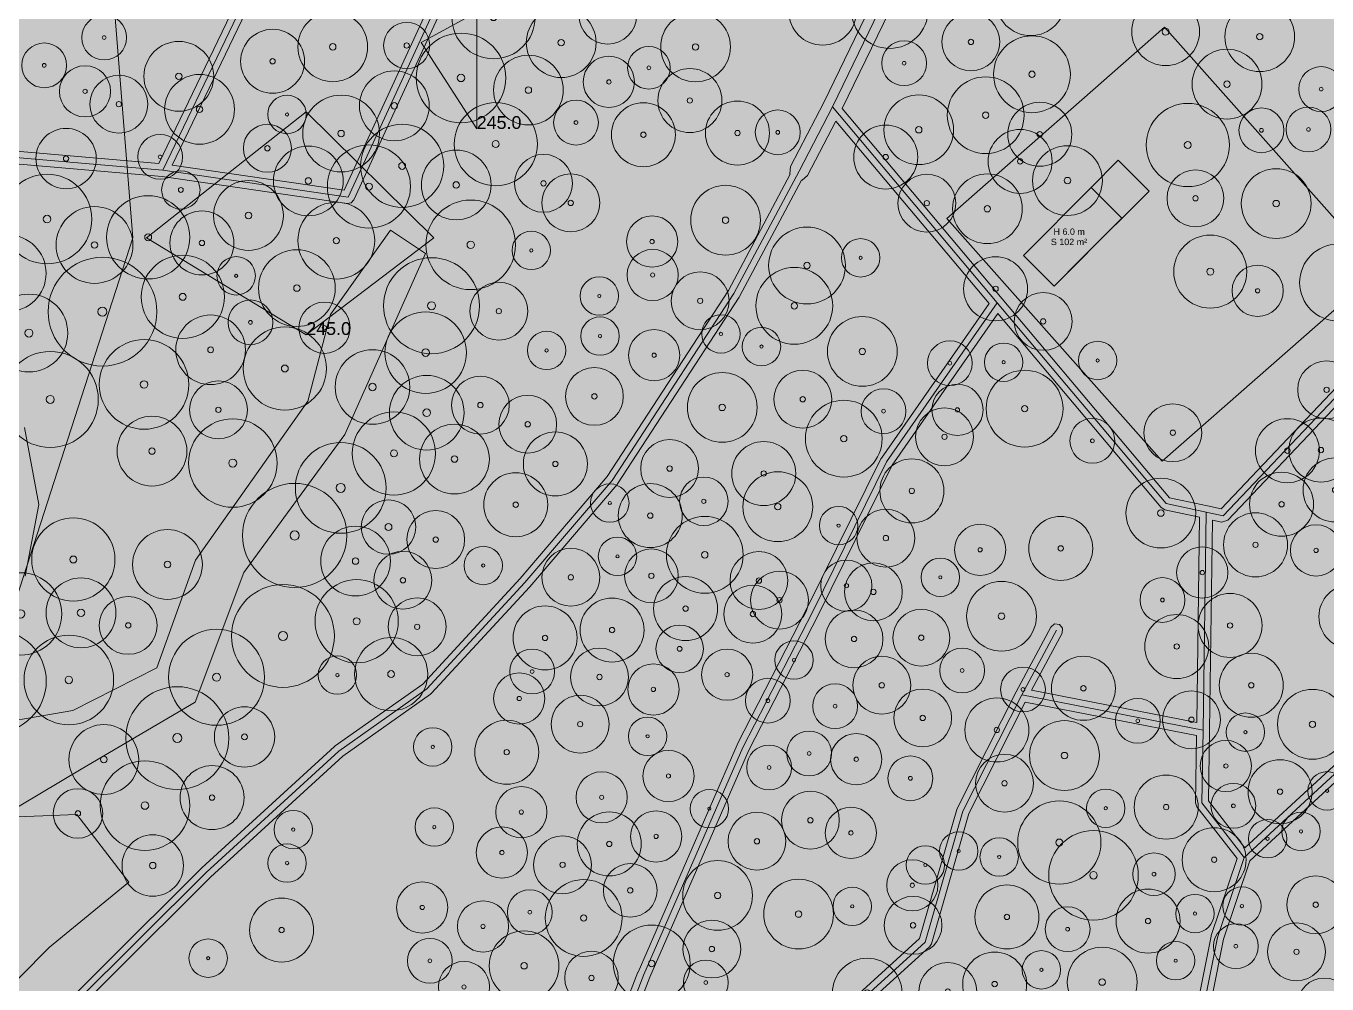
# Model space of a CAD drawing. Header units: metres. Extents: x -7 to 1019, y -7 to 1014.
# Drawn here: x 342.4 to 545.7, y 753.2 to 902.9 of the extents above; entities that cross this region are included whole.
import ezdxf

# ---------------------------------------------------------------- set-up
doc = ezdxf.new("R2010")
doc.units = ezdxf.units.M
doc.header["$MEASUREMENT"] = 0
for name, color, linetype, lineweight, true_color in [('TPX_BUILDING_AREAS_TEXT', 7, 'CONTINUOUS', 0, 0x000000), ('TPX_BUILDING_HEIGHTS_TEXT', 7, 'CONTINUOUS', 0, 0x000000), ('TPX_BUILDINGS', 7, 'CONTINUOUS', 0, 0x000000), ('TPX_BUILDINGS_HATCH', 7, 'CONTINUOUS', 0, 0xf0f0f0), ('TPX_BUILDINGS_SHADOWS_HATCH', 7, 'CONTINUOUS', 0, 0x000000), ('TPX_BUILDINGS_SHADOWS_OUTLINES', 7, 'CONTINUOUS', 0, 0x000000), ('TPX_CONTOUR_LINES_5M', 7, 'CONTINUOUS', 0, 0x969696), ('TPX_CONTOUR_LINES_5M_TEXT', 7, 'CONTINUOUS', 0, 0x000000), ('TPX_ROADS_AXES', 7, 'CONTINUOUS', 0, 0x323232), ('TPX_ROADS_CONTOURS', 7, 'CONTINUOUS', 0, 0x646464), ('TPX_ROADS_HATCH', 7, 'CONTINUOUS', 0, 0xc8c8c8), ('TPX_VEGETATION_GREEN_SPACES', 7, 'CONTINUOUS', 0, 0x58ba48), ('TPX_VEGETATION_GREEN_SPACES_HATCH', 7, 'CONTINUOUS', 0, 0x58ba48), ('TPX_VEGETATION_TREES_INDIVIDUAL', 7, 'CONTINUOUS', 0, 0x136734), ('TPX_WATERWAYS', 7, 'CONTINUOUS', 0, 0x7aafdf), ('TPX_WATERWAYS_HATCH', 7, 'CONTINUOUS', 0, 0x7aafdf)]:
    doc.layers.add(name, color=color, linetype=linetype, lineweight=lineweight, true_color=true_color)
doc.styles.add('TPX_TEXTE', font='arial.ttf')

# ---------------------------------------------------------------- blocks, each defined once
blk = doc.blocks.new('TREETR007_CR064')
at = {"layer": 'TPX_VEGETATION_TREES_INDIVIDUAL'}
for radius in [6.44, 0.667]:
    blk.add_circle((0, 0, 0.04), radius, dxfattribs=at)
blk = doc.blocks.new('TREETR004_CR044')
at = {"layer": 'TPX_VEGETATION_TREES_INDIVIDUAL'}
for radius in [4.44, 0.417]:
    blk.add_circle((0, 0, 0.04), radius, dxfattribs=at)
blk = doc.blocks.new('TREETR006_CR069')
at = {"layer": 'TPX_VEGETATION_TREES_INDIVIDUAL'}
for radius in [6.91, 0.625]:
    blk.add_circle((0, 0, 0.04), radius, dxfattribs=at)
blk = doc.blocks.new('TREETR003_CR038')
at = {"layer": 'TPX_VEGETATION_TREES_INDIVIDUAL'}
for radius in [3.79, 0.333]:
    blk.add_circle((0, 0, 0.04), radius, dxfattribs=at)
blk = doc.blocks.new('TREETR005_CR060')
at = {"layer": 'TPX_VEGETATION_TREES_INDIVIDUAL'}
for radius in [6, 0.5]:
    blk.add_circle((0, 0, 0.04), radius, dxfattribs=at)
blk = doc.blocks.new('TREETR004_CR036')
at = {"layer": 'TPX_VEGETATION_TREES_INDIVIDUAL'}
for radius in [3.61, 0.417]:
    blk.add_circle((0, 0, 0.04), radius, dxfattribs=at)
blk = doc.blocks.new('TREETR003_CR033')
at = {"layer": 'TPX_VEGETATION_TREES_INDIVIDUAL'}
for radius in [3.32, 0.292]:
    blk.add_circle((0, 0, 0.04), radius, dxfattribs=at)
blk = doc.blocks.new('TREETR006_CR070')
at = {"layer": 'TPX_VEGETATION_TREES_INDIVIDUAL'}
for radius in [7, 0.583]:
    blk.add_circle((0, 0, 0.04), radius, dxfattribs=at)
blk = doc.blocks.new('TREETR003_CR030')
at = {"layer": 'TPX_VEGETATION_TREES_INDIVIDUAL'}
for radius in [3, 0.25]:
    blk.add_circle((0, 0, 0.04), radius, dxfattribs=at)
blk = doc.blocks.new('TREETR004_CR045')
at = {"layer": 'TPX_VEGETATION_TREES_INDIVIDUAL'}
for radius in [4.52, 0.417]:
    blk.add_circle((0, 0, 0.04), radius, dxfattribs=at)
blk = doc.blocks.new('TREETR005_CR057')
at = {"layer": 'TPX_VEGETATION_TREES_INDIVIDUAL'}
for radius in [5.71, 0.542]:
    blk.add_circle((0, 0, 0.04), radius, dxfattribs=at)
blk = doc.blocks.new('TREETR004_CR038')
at = {"layer": 'TPX_VEGETATION_TREES_INDIVIDUAL'}
for radius in [3.75, 0.417]:
    blk.add_circle((0, 0, 0.04), radius, dxfattribs=at)
blk = doc.blocks.new('TREETR004_CR047')
at = {"layer": 'TPX_VEGETATION_TREES_INDIVIDUAL'}
for radius in [4.72, 0.417]:
    blk.add_circle((0, 0, 0.04), radius, dxfattribs=at)
blk = doc.blocks.new('TREETR005_CR054')
at = {"layer": 'TPX_VEGETATION_TREES_INDIVIDUAL'}
for radius in [5.44, 0.458]:
    blk.add_circle((0, 0, 0.04), radius, dxfattribs=at)
blk = doc.blocks.new('TREETR003_CR040')
at = {"layer": 'TPX_VEGETATION_TREES_INDIVIDUAL'}
for radius in [4, 0.333]:
    blk.add_circle((0, 0, 0.04), radius, dxfattribs=at)
blk = doc.blocks.new('TREETR006_CR058')
at = {"layer": 'TPX_VEGETATION_TREES_INDIVIDUAL'}
for radius in [5.83, 0.583]:
    blk.add_circle((0, 0, 0.04), radius, dxfattribs=at)
blk = doc.blocks.new('TREETR004_CR050')
at = {"layer": 'TPX_VEGETATION_TREES_INDIVIDUAL'}
for radius in [5, 0.417]:
    blk.add_circle((0, 0, 0.04), radius, dxfattribs=at)
blk = doc.blocks.new('TREETR005_CR048')
at = {"layer": 'TPX_VEGETATION_TREES_INDIVIDUAL'}
for radius in [4.8, 0.5]:
    blk.add_circle((0, 0, 0.04), radius, dxfattribs=at)
blk = doc.blocks.new('TREETR006_CR061')
at = {"layer": 'TPX_VEGETATION_TREES_INDIVIDUAL'}
for radius in [6.07, 0.625]:
    blk.add_circle((0, 0, 0.04), radius, dxfattribs=at)
blk = doc.blocks.new('TREETR007_CR081')
at = {"layer": 'TPX_VEGETATION_TREES_INDIVIDUAL'}
for radius in [8.14, 0.708]:
    blk.add_circle((0, 0, 0.04), radius, dxfattribs=at)
blk = doc.blocks.new('TREETR004_CR042')
at = {"layer": 'TPX_VEGETATION_TREES_INDIVIDUAL'}
for radius in [4.19, 0.417]:
    blk.add_circle((0, 0, 0.04), radius, dxfattribs=at)
blk = doc.blocks.new('TREETR004_CR039')
at = {"layer": 'TPX_VEGETATION_TREES_INDIVIDUAL'}
for radius in [3.87, 0.417]:
    blk.add_circle((0, 0, 0.04), radius, dxfattribs=at)
blk = doc.blocks.new('TREETR006_CR064')
at = {"layer": 'TPX_VEGETATION_TREES_INDIVIDUAL'}
for radius in [6.36, 0.583]:
    blk.add_circle((0, 0, 0.04), radius, dxfattribs=at)
blk = doc.blocks.new('TREETR005_CR055')
at = {"layer": 'TPX_VEGETATION_TREES_INDIVIDUAL'}
for radius in [5.45, 0.5]:
    blk.add_circle((0, 0, 0.04), radius, dxfattribs=at)
blk = doc.blocks.new('TREETR004_CR037')
at = {"layer": 'TPX_VEGETATION_TREES_INDIVIDUAL'}
for radius in [3.71, 0.375]:
    blk.add_circle((0, 0, 0.04), radius, dxfattribs=at)
blk = doc.blocks.new('TREETR006_CR075')
at = {"layer": 'TPX_VEGETATION_TREES_INDIVIDUAL'}
for radius in [7.5, 0.625]:
    blk.add_circle((0, 0, 0.04), radius, dxfattribs=at)
blk = doc.blocks.new('TREETR007_CR080')
at = {"layer": 'TPX_VEGETATION_TREES_INDIVIDUAL'}
for radius in [8.03, 0.708]:
    blk.add_circle((0, 0, 0.04), radius, dxfattribs=at)
blk = doc.blocks.new('TREETR006_CR055')
at = {"layer": 'TPX_VEGETATION_TREES_INDIVIDUAL'}
for radius in [5.46, 0.583]:
    blk.add_circle((0, 0, 0.04), radius, dxfattribs=at)
blk = doc.blocks.new('TREETR007_CR071')
at = {"layer": 'TPX_VEGETATION_TREES_INDIVIDUAL'}
for radius in [7.09, 0.708]:
    blk.add_circle((0, 0, 0.04), radius, dxfattribs=at)
blk = doc.blocks.new('TREETR005_CR047')
at = {"layer": 'TPX_VEGETATION_TREES_INDIVIDUAL'}
for radius in [4.71, 0.458]:
    blk.add_circle((0, 0, 0.04), radius, dxfattribs=at)
blk = doc.blocks.new('TREETR004_CR030')
at = {"layer": 'TPX_VEGETATION_TREES_INDIVIDUAL'}
for radius in [3, 0.375]:
    blk.add_circle((0, 0, 0.04), radius, dxfattribs=at)
blk = doc.blocks.new('TREETR005_CR053')
at = {"layer": 'TPX_VEGETATION_TREES_INDIVIDUAL'}
for radius in [5.3, 0.542]:
    blk.add_circle((0, 0, 0.04), radius, dxfattribs=at)
blk = doc.blocks.new('TREETR005_CR065')
at = {"layer": 'TPX_VEGETATION_TREES_INDIVIDUAL'}
for radius in [6.5, 0.542]:
    blk.add_circle((0, 0, 0.04), radius, dxfattribs=at)
blk = doc.blocks.new('TREETR005_CR043')
at = {"layer": 'TPX_VEGETATION_TREES_INDIVIDUAL'}
for radius in [4.25, 0.542]:
    blk.add_circle((0, 0, 0.04), radius, dxfattribs=at)
blk = doc.blocks.new('TREETR003_CR035')
at = {"layer": 'TPX_VEGETATION_TREES_INDIVIDUAL'}
for radius in [3.5, 0.292]:
    blk.add_circle((0, 0, 0.04), radius, dxfattribs=at)
blk = doc.blocks.new('TREETR007_CR085')
at = {"layer": 'TPX_VEGETATION_TREES_INDIVIDUAL'}
for radius in [8.5, 0.708]:
    blk.add_circle((0, 0, 0.04), radius, dxfattribs=at)

msp = doc.modelspace()

# ---------------------------------------------------------------- hatches: boundary and pattern name
at = {"layer": 'TPX_BUILDINGS_HATCH'}
msp.add_hatch(color=256, dxfattribs=at).paths.add_polyline_path([(508.88, 877.66), (498.28, 867.06), (503.08, 862.25), (513.68, 872.85), (508.88, 877.66)])
at = {"layer": 'TPX_BUILDINGS_SHADOWS_HATCH'}
msp.add_hatch(color=256, dxfattribs=at).paths.add_polyline_path([(513.68, 872.85), (503.08, 862.25), (507.32, 866.49), (517.92, 877.09), (513.12, 881.91), (508.88, 877.66), (513.68, 872.85)])
at = {"layer": 'TPX_ROADS_HATCH'}
h = msp.add_hatch(color=256, dxfattribs=at)
h.paths.add_polyline_path([(254.7, 871.91), (254.26, 871.29), (254.4, 870.53), (255.03, 870.1), (255.78, 870.23), (278.03, 884.46), (328.26, 882.38), (313.83, 856.62), (312.61, 854.85), (312.57, 854.79), (309.37, 849.3), (309.27, 848.54), (309.73, 847.93), (310.49, 847.83), (311.1, 848.29), (314.28, 853.75), (315.5, 855.52), (315.55, 855.6), (330.48, 882.26), (363.69, 879.36), (392.61, 875.14), (393.23, 875.25), (393.67, 875.71), (409.83, 910.83), (415.07, 920.15), (415.12, 920.24), (435.37, 966.56), (435.44, 967.08), (435.24, 967.57), (429.96, 974.41), (460.58, 978.35), (502.22, 958.54), (479.29, 916.08), (479.26, 916.02), (467.1, 890.92), (461.91, 880.92), (461.81, 879.78), (461.85, 879.74), (452.2, 861.59), (433.24, 832.5), (419.63, 816.58), (404.42, 800.07), (390.72, 790.41), (390.62, 790.33), (369.92, 771.37), (369.89, 771.34), (338.9, 740.47), (320.1, 735.55), (301.62, 757.3), (300.62, 758.48), (293.51, 774.01), (290.87, 786.48), (290.34, 793.26), (289.99, 793.95), (289.26, 794.18), (288.58, 793.84), (288.34, 793.11), (288.88, 786.26), (288.9, 786.13), (291.58, 773.49), (291.65, 773.28), (298.86, 757.53), (299.01, 757.3), (300.1, 756.01), (318.99, 733.78), (319.45, 733.47), (320, 733.46), (337.76, 738.1), (332.51, 724.76), (311.37, 711.09), (295.21, 713.93), (257.92, 737.28), (257.17, 737.41), (256.54, 736.96), (256.42, 736.21), (256.86, 735.59), (294.31, 712.13), (294.67, 711.99), (311.41, 709.06), (312.13, 709.2), (333.86, 723.25), (334.25, 723.73), (338.65, 734.9), (340.31, 702.51), (340.78, 701.71), (347.88, 697.29), (348.63, 697.16), (349.26, 697.6), (349.38, 698.36), (348.94, 698.98), (342.28, 703.13), (340.43, 739.17), (371.28, 769.91), (391.93, 788.82), (405.66, 798.5), (405.82, 798.64), (421.12, 815.24), (421.14, 815.27), (434.8, 831.25), (434.88, 831.35), (453.9, 860.53), (453.94, 860.61), (463.62, 878.81), (463.7, 878.8), (464.57, 879.54), (468.99, 888.04), (492.95, 859.56), (476.1, 835.39), (476.03, 835.26), (464.46, 811.86), (453.57, 790.63), (453.54, 790.57), (438.07, 755.08), (438.05, 755.04), (432.54, 740.68), (432.47, 740.33), (432.36, 720.16), (416.38, 710.73), (415.96, 710.25), (402.6, 677.58), (391.8, 651.97), (391.8, 651.21), (392.34, 650.66), (393.1, 650.66), (393.65, 651.2), (404.45, 676.82), (417.69, 709.18), (432.46, 717.9), (433.68, 698.3), (433.92, 697.71), (437.25, 693.81), (438.02, 693.45), (444.99, 693.5), (445.36, 693.58), (457.83, 698.67), (458.22, 698.96), (466.07, 708.43), (466.27, 708.82), (469.78, 722.05), (469.81, 722.34), (468.98, 745.73), (483.62, 759.02), (483.91, 759.48), (489.76, 779.84), (498.59, 797.27), (525.35, 792.06), (525.19, 781.53), (525.4, 780.9), (531.67, 772.81), (527.65, 760.79), (527.62, 760.67), (524.03, 742.73), (517.49, 733.66), (517.31, 733.23), (516.19, 725.83), (516.37, 725.08), (517.02, 724.69), (517.77, 724.87), (518.16, 725.52), (519.26, 732.69), (525.78, 741.74), (525.95, 742.13), (529.57, 760.21), (533.65, 772.44), (571.81, 807.59), (585.16, 814.31), (585.25, 814.36), (596.78, 821.79), (597.24, 822.59), (597.68, 836.67), (610.35, 847.91), (610.59, 848.22), (619.52, 866.78), (619.6, 866.99), (624.24, 887.46), (624.13, 888.19), (613.55, 906.34), (612.75, 906.84), (593.08, 908.07), (592.33, 907.79), (580.47, 896.49), (580.28, 896.24), (561.49, 861.53), (529.18, 827.46), (527.05, 827.91), (521.14, 829.19), (494.97, 860.26), (469.98, 889.98), (481.95, 914.68), (505.37, 958.06), (531.49, 1006.41), (531.56, 1007.12), (528.46, 1007.12), (503.17, 960.3), (461.17, 980.28), (460.62, 980.37), (427.97, 976.17), (403.83, 973.08), (403.17, 972.7), (402.97, 971.96), (403.35, 971.29), (404.09, 971.09), (427.66, 974.12), (433.3, 966.82), (413.58, 921.71), (384.64, 924.55), (384.05, 924.42), (383.64, 923.99), (363.2, 881.41), (330.01, 884.3), (329.97, 884.31), (277.8, 886.47), (277.22, 886.31), (254.7, 871.91)])
h.paths.add_polyline_path([(365.29, 881.14), (385.14, 922.49), (412.58, 919.8), (408.07, 911.78), (408.03, 911.71), (392.16, 877.23), (365.29, 881.14)], flags=16)
h.paths.add_polyline_path([(434.36, 719.62), (434.47, 740.14), (439.91, 754.3), (455.36, 789.74), (466.25, 810.96), (466.25, 810.97), (477.79, 834.3), (494.28, 857.97), (519.83, 827.64), (520.38, 827.31), (525.83, 826.13), (525.38, 794.09), (499.56, 799.12), (504.34, 808.04), (504.41, 808.8), (503.93, 809.39), (503.17, 809.47), (502.57, 808.98), (497.16, 798.87), (497.15, 798.85), (487.94, 780.66), (487.87, 780.48), (482.06, 760.31), (467.29, 746.9), (466.97, 746.12), (467.8, 722.42), (464.39, 709.54), (456.84, 700.43), (444.79, 695.5), (438.47, 695.46), (435.66, 698.76), (434.36, 719.62)], flags=16)
h.paths.add_polyline_path([(527.2, 781.85), (527.36, 792.87), (527.82, 825.7), (529.31, 825.39), (530.25, 825.68), (563.03, 860.25), (563.18, 860.46), (581.96, 895.15), (593.39, 906.04), (612.09, 904.87), (622.21, 887.52), (617.67, 867.54), (608.88, 849.27), (596.03, 837.88), (595.7, 837.17), (595.25, 823.18), (584.21, 816.07), (570.79, 809.31), (570.56, 809.15), (532.91, 774.47), (527.2, 781.85)], flags=16)
at = {"layer": 'TPX_VEGETATION_GREEN_SPACES_HATCH'}
for points in [[(0, 815.56), (0, 165.34), (13.02, 152.57), (46.37, 184.19), (48.03, 224.85), (83.18, 235.28), (122.01, 247.5), (139.83, 216.9), (560.02, 738.24), (575.52, 717.94), (628.86, 774.72), (664.02, 898.62), (626.71, 936.05), (591.38, 961.32), (529.37, 1005.65), (527.1, 1007.12), (425.31, 1007.12), (370.92, 971.48), (91.66, 834.53), (82.63, 852.04), (0, 815.56)], [(520.36, 902.73), (486.32, 872.8), (519.98, 834.89), (554.02, 864.82), (520.36, 902.73)]]:
    msp.add_hatch(color=256, dxfattribs=at).paths.add_polyline_path(points)
at = {"layer": 'TPX_WATERWAYS_HATCH'}
h = msp.add_hatch(color=256, dxfattribs=at)
h.paths.add_polyline_path([(277.82, 913.84), (201.86, 878.18), (214.53, 865.3), (233.16, 864.55), (256.45, 880.83), (267.05, 867.16), (242.58, 852.68), (241.26, 835.73), (222.83, 816.01), (218.59, 800.84), (220.92, 790.7), (218.78, 774.77), (220.02, 765.9), (223.81, 762.76), (234.46, 755.54), (241.65, 745.44), (249.75, 741.92), (264.68, 757.46), (279.16, 743.86), (287.09, 744.55), (291.13, 751.21), (292.56, 773.7), (304.94, 770.78), (312.44, 762.56), (322.2, 751.99), (336.71, 749.55), (346.11, 758.99), (358.52, 769.14), (350.4, 779.72), (338.39, 779.22), (351.04, 786.76), (368.87, 797.27), (376.49, 817.51), (392.23, 839.08), (404.86, 867.37), (399.4, 871.01), (390.02, 857.83), (386.46, 844.3), (368.91, 819.44), (362.87, 802.6), (349.75, 795.96), (333.37, 793.12), (336, 805.66), (342.28, 816.95), (344.45, 828.15), (342.21, 840.17), (337.55, 848.77), (324.66, 847.24), (314.68, 856.09), (311.08, 859.29), (307.56, 879.5), (273.38, 872.24), (264.05, 887.68), (275.91, 896.21), (277.82, 913.84)])
h.paths.add_polyline_path([(229.66, 780.63), (234.41, 785.51), (244.37, 781.95), (250.15, 775.54), (249.78, 768.88), (239.72, 764.65), (239.02, 767.78), (230.33, 771.63), (229.66, 780.63)], flags=16)
h.paths.add_polyline_path([(250.77, 792.49), (262.78, 799.79), (264.9, 811.6), (281.05, 810.45), (303.54, 802.83), (293.51, 786.69), (289.88, 786.33), (282.62, 785.63), (274.6, 783.8), (275.33, 776.01), (266.72, 771.17), (258.54, 776.3), (250.77, 792.49)], flags=16)
h.paths.add_polyline_path([(293.27, 847.09), (295.98, 853.92), (310.43, 857.14), (313.43, 854.29), (318.18, 849.79), (311.7, 841.73), (294.94, 839.35), (293.27, 847.09)], flags=16)
h.paths.add_polyline_path([(299.43, 824.99), (305.3, 831.79), (314.79, 836.33), (321.72, 834.18), (321.72, 827.62), (313.6, 821.28), (301.78, 816.84), (299.43, 824.99)], flags=16)
h.paths.add_polyline_path([(307.78, 792.96), (320.11, 800.66), (313.09, 787.69), (307.78, 792.96)], flags=16)

# ---------------------------------------------------------------- linework, layer by layer
at = {"layer": 'TPX_BUILDINGS', "elevation": 0.04}
msp.add_lwpolyline([(508.88, 877.66), (498.28, 867.06), (503.08, 862.25), (513.68, 872.85)], close=True, dxfattribs=at)
at = {"layer": 'TPX_BUILDINGS_SHADOWS_OUTLINES', "elevation": 0.04}
msp.add_lwpolyline([(513.68, 872.85), (503.08, 862.25), (507.32, 866.49), (517.92, 877.09), (513.12, 881.91), (508.88, 877.66)], close=True, dxfattribs=at)
at = {"layer": 'TPX_CONTOUR_LINES_5M', "elevation": 0.05}
for points in [[(272.27, 1007.12), (272.27, 991.86), (279.68, 981.37), (332.95, 977.7), (351.77, 961.34), (359.12, 869.79), (332.95, 788.8), (306.31, 768.14), (279.68, 765.23), (253.04, 772.6), (173.13, 824.26), (146.5, 818.4), (93.71, 778.23), (112.74, 747.71), (44.38, 595.12), (13.32, 570.81), (0, 570.81)], [(412.86, 905.06), (404.17, 900.3), (412.86, 886.81), (412.86, 905.06)], [(386.22, 889.46), (361.25, 869.79), (386.22, 854.62), (406.15, 869.79), (386.22, 889.46)]]:
    msp.add_lwpolyline(points, dxfattribs=at)
at = {"layer": 'TPX_ROADS_AXES', "elevation": 0.03}
for points in [[(530.16, 1007.12), (530.02, 1006.86), (529.37, 1005.65), (504.05, 958.77), (480.61, 915.37), (468.44, 890.25), (463.24, 880.23)], [(428.1, 975.18), (434.45, 966.96), (414.2, 920.64), (384.54, 923.55), (363.8, 880.35)], [(363.8, 880.35), (392.76, 876.13), (408.94, 911.29)], [(468.44, 890.25), (494.2, 859.62), (520.59, 828.29), (526.84, 826.94), (529.52, 826.36), (562.3, 860.94), (581.16, 895.77), (593.02, 907.07), (612.69, 905.84), (623.27, 887.68), (618.62, 867.21), (609.69, 848.66), (596.7, 837.14), (596.24, 822.63), (584.71, 815.2), (571.24, 808.42), (532.79, 773)], [(363.8, 880.35), (329.92, 883.31), (314.68, 856.09), (313.43, 854.29), (310.23, 848.8)], [(463.24, 880.23), (453.06, 861.08), (434.04, 831.9), (420.38, 815.92), (405.09, 799.31), (391.3, 789.6), (370.59, 770.63), (339.41, 739.57)], [(433.36, 719.59), (433.47, 740.33), (438.99, 754.68), (454.46, 790.17), (465.36, 811.41), (476.92, 834.81), (494.2, 859.62)], [(526.19, 781.51), (526.36, 792.88), (526.84, 826.94)], [(498.04, 798.4), (503.46, 808.51)], [(498.04, 798.4), (488.83, 780.21), (482.95, 759.76), (467.97, 746.16), (468.81, 722.31), (465.3, 709.07), (457.45, 699.6), (444.99, 694.5), (438.01, 694.45), (434.68, 698.36), (433.36, 719.59)], [(526.36, 792.88), (498.04, 798.4)], [(532.79, 773), (526.19, 781.51)], [(532.79, 773), (528.6, 760.47), (524.97, 742.32), (518.3, 733.08), (517.18, 725.68)]]:
    msp.add_lwpolyline(points, dxfattribs=at)
at = {"layer": 'TPX_ROADS_CONTOURS', "elevation": 0.03}
for points in [[(383.64, 923.99), (363.2, 881.41), (330.01, 884.3)], [(479.26, 916.02), (467.1, 890.92), (461.91, 880.92), (461.81, 879.78), (461.85, 879.74), (452.2, 861.59), (433.24, 832.5), (419.63, 816.58), (404.42, 800.07), (390.72, 790.41), (390.62, 790.33), (369.92, 771.37), (369.89, 771.34), (338.9, 740.47)], [(561.49, 861.53), (529.18, 827.46), (527.05, 827.91), (521.14, 829.19), (494.97, 860.26), (469.98, 889.98), (481.95, 914.68)], [(330.48, 882.26), (363.69, 879.36), (392.61, 875.14), (393.23, 875.25), (393.67, 875.71), (409.83, 910.83)], [(340.43, 739.17), (371.28, 769.91), (391.93, 788.82), (405.66, 798.5), (405.82, 798.64), (421.12, 815.24), (421.14, 815.27), (434.8, 831.25), (434.88, 831.35), (453.9, 860.53), (453.94, 860.61), (463.62, 878.81), (463.7, 878.8), (464.57, 879.54), (468.99, 888.04), (492.95, 859.56), (476.1, 835.39), (476.03, 835.26), (464.46, 811.86), (453.57, 790.63), (453.54, 790.57), (438.07, 755.08), (438.05, 755.04), (432.54, 740.68)], [(434.47, 740.14), (439.91, 754.3), (455.36, 789.74), (466.25, 810.96), (466.25, 810.97), (477.79, 834.3), (494.28, 857.97), (519.83, 827.64), (520.38, 827.31), (525.83, 826.13), (525.38, 794.09), (499.56, 799.12), (504.34, 808.04), (504.41, 808.8), (503.93, 809.39), (503.17, 809.47), (502.57, 808.98), (497.16, 798.87), (497.15, 798.85), (487.94, 780.66), (487.87, 780.48), (482.06, 760.31), (467.29, 746.9)], [(525.95, 742.13), (529.57, 760.21), (533.65, 772.44), (571.81, 807.59)], [(468.98, 745.73), (483.62, 759.02), (483.91, 759.48), (489.76, 779.84), (498.59, 797.27), (525.35, 792.06), (525.19, 781.53), (525.4, 780.9), (531.67, 772.81), (527.65, 760.79), (527.62, 760.67), (524.03, 742.73)]]:
    msp.add_lwpolyline(points, dxfattribs=at)
for points in [[(365.29, 881.14), (385.14, 922.49), (412.58, 919.8), (408.07, 911.78), (408.03, 911.71), (392.16, 877.23)], [(527.2, 781.85), (527.36, 792.87), (527.82, 825.7), (529.31, 825.39), (530.25, 825.68), (563.03, 860.25), (563.18, 860.46), (581.96, 895.15), (593.39, 906.04), (612.09, 904.87), (622.21, 887.52), (617.67, 867.54), (608.88, 849.27), (596.03, 837.88), (595.7, 837.17), (595.25, 823.18), (584.21, 816.07), (570.79, 809.31), (570.56, 809.15), (532.91, 774.47)]]:
    msp.add_lwpolyline(points, close=True, dxfattribs=at)
at = {"layer": 'TPX_VEGETATION_GREEN_SPACES', "elevation": 0}
msp.add_lwpolyline([(520.36, 902.73), (486.32, 872.8), (519.98, 834.89), (554.02, 864.82)], close=True, dxfattribs=at)
at = {"layer": 'TPX_WATERWAYS', "elevation": 0.01}
for points in [[(336.71, 749.55), (346.11, 758.99), (358.52, 769.14), (350.4, 779.72), (338.39, 779.22), (351.04, 786.76), (368.87, 797.27), (376.49, 817.51), (392.23, 839.08), (404.86, 867.37), (399.4, 871.01), (390.02, 857.83), (386.46, 844.3), (368.91, 819.44), (362.87, 802.6), (349.75, 795.96), (333.37, 793.12)], [(342.28, 816.95), (344.45, 828.15), (342.21, 840.17)]]:
    msp.add_lwpolyline(points, dxfattribs=at)

# ---------------------------------------------------------------- block references
at = {"layer": 'TPX_VEGETATION_TREES_INDIVIDUAL'}
for name, p in [('TREETR005_CR065', (415.49, 904.27, 0.04)), ('TREETR005_CR060', (477.4, 905.39, 0.04)), ('TREETR005_CR055', (499.42, 906.84, 0.04)), ('TREETR004_CR045', (433.33, 904.6, 0.04)), ('TREETR005_CR053', (466.91, 905.2, 0.04)), ('TREETR005_CR053', (520.51, 902, 0.04)), ('TREETR005_CR055', (390.37, 899.64, 0.04)), ('TREETR005_CR055', (426.06, 900.29, 0.04)), ('TREETR005_CR055', (447.06, 899.62, 0.04)), ('TREETR004_CR045', (490.09, 900.4, 0.04)), ('TREETR005_CR055', (535.22, 901.22, 0.04)), ('TREETR003_CR035', (354.65, 901.09, 0.04)), ('TREETR004_CR036', (401.92, 899.85, 0.04)), ('TREETR004_CR050', (380.97, 897.38, 0.04)), ('TREETR006_CR070', (410.41, 894.78, 0.04)), ('TREETR005_CR060', (499.63, 895.35, 0.04)), ('TREETR003_CR035', (345.28, 896.74, 0.04)), ('TREETR005_CR055', (366.31, 895.03, 0.04)), ('TREETR003_CR033', (439.77, 896.36, 0.04)), ('TREETR003_CR035', (479.65, 897.08, 0.04)), ('TREETR005_CR055', (530.11, 893.81, 0.04)), ('TREETR003_CR040', (351.66, 892.68, 0.04)), ('TREETR005_CR055', (420.94, 892.88, 0.04)), ('TREETR003_CR040', (433.52, 894.16, 0.04)), ('TREETR003_CR035', (544.82, 893.04, 0.04)), ('TREETR004_CR045', (356.94, 890.68, 0.04)), ('TREETR005_CR055', (369.55, 889.87, 0.04)), ('TREETR005_CR055', (399.99, 890.42, 0.04)), ('TREETR004_CR050', (446.17, 891.25, 0.04)), ('TREETR005_CR060', (492.4, 888.95, 0.04)), ('TREETR003_CR030', (383.22, 889.07, 0.04)), ('TREETR005_CR060', (391.67, 886.09, 0.04)), ('TREETR005_CR065', (415.84, 884.44, 0.04)), ('TREETR003_CR035', (428.38, 887.8, 0.04)), ('TREETR004_CR050', (438.91, 885.9, 0.04)), ('TREETR004_CR050', (453.61, 886.16, 0.04)), ('TREETR005_CR055', (481.94, 886.68, 0.04)), ('TREETR004_CR050', (500.85, 885.97, 0.04)), ('TREETR005_CR065', (523.98, 884.3, 0.04)), ('TREETR003_CR035', (459.9, 886.28, 0.04)), ('TREETR003_CR035', (535.48, 886.6, 0.04)), ('TREETR003_CR035', (542.83, 886.73, 0.04)), ('TREETR004_CR047', (348.7, 882.18, 0.04)), ('TREETR004_CR038', (380.16, 883.79, 0.04)), ('TREETR005_CR065', (401.21, 881.04, 0.04)), ('TREETR004_CR050', (476.77, 882.41, 0.04)), ('TREETR004_CR050', (497.78, 881.74, 0.04)), ('TREETR003_CR035', (363.39, 882.44, 0.04)), ('TREETR005_CR055', (386.55, 878.69, 0.04)), ('TREETR005_CR065', (396.02, 877.81, 0.04)), ('TREETR005_CR055', (409.66, 878.06, 0.04)), ('TREETR004_CR045', (423.3, 878.31, 0.04)), ('TREETR005_CR055', (505.18, 878.74, 0.04)), ('TREETR004_CR030', (366.63, 877.28, 0.04)), ('TREETR004_CR044', (525.18, 875.97, 0.04)), ('TREETR005_CR055', (537.79, 875.15, 0.04)), ('TREETR006_CR070', (345.72, 872.73, 0.04)), ('TREETR005_CR055', (377.2, 873.29, 0.04)), ('TREETR004_CR045', (427.56, 875.25, 0.04)), ('TREETR004_CR045', (483.2, 875.21, 0.04)), ('TREETR005_CR055', (492.66, 874.34, 0.04)), ('TREETR005_CR065', (361.52, 869.88, 0.04)), ('TREETR005_CR055', (451.75, 872.55, 0.04)), ('TREETR005_CR060', (353.14, 868.68, 0.04)), ('TREETR005_CR060', (390.92, 869.36, 0.04)), ('TREETR006_CR070', (411.93, 868.7, 0.04)), ('TREETR004_CR050', (369.93, 868.99, 0.04)), ('TREETR003_CR040', (440.27, 869.21, 0.04)), ('TREETR005_CR060', (339.57, 864.26, 0.04)), ('TREETR003_CR030', (421.39, 867.83, 0.04)), ('TREETR005_CR060', (464.48, 865.47, 0.04)), ('TREETR005_CR057', (527.49, 864.52, 0.04)), ('TREETR003_CR030', (472.86, 866.67, 0.04)), ('TREETR005_CR060', (547.46, 862.8, 0.04)), ('TREETR007_CR085', (354.38, 858.26, 0.04)), ('TREETR005_CR065', (366.93, 860.58, 0.04)), ('TREETR003_CR030', (375.27, 863.86, 0.04)), ('TREETR005_CR060', (384.76, 861.94, 0.04)), ('TREETR006_CR075', (405.8, 859.19, 0.04)), ('TREETR003_CR040', (440.36, 863.99, 0.04)), ('TREETR004_CR050', (493.94, 861.83, 0.04)), ('TREETR004_CR045', (447.78, 859.95, 0.04)), ('TREETR005_CR060', (462.49, 859.17, 0.04)), ('TREETR003_CR040', (534.89, 861.52, 0.04)), ('TREETR004_CR045', (416.32, 858.34, 0.04)), ('TREETR003_CR030', (432.02, 860.71, 0.04)), ('TREETR006_CR061', (342.89, 854.92, 0.04)), ('TREETR003_CR035', (377.5, 856.59, 0.04)), ('TREETR004_CR045', (501.38, 856.74, 0.04)), ('TREETR003_CR040', (389.07, 855.75, 0.04)), ('TREETR006_CR064', (404.89, 851.86, 0.04)), ('TREETR005_CR054', (371.28, 852.3, 0.04)), ('TREETR005_CR065', (382.88, 849.38, 0.04)), ('TREETR003_CR030', (432.13, 854.44, 0.04)), ('TREETR003_CR030', (451.02, 854.79, 0.04)), ('TREETR005_CR055', (473.12, 852.05, 0.04)), ('TREETR006_CR070', (360.88, 846.89, 0.04)), ('TREETR003_CR030', (423.78, 852.2, 0.04)), ('TREETR003_CR040', (440.59, 851.46, 0.04)), ('TREETR003_CR030', (457.36, 852.81, 0.04)), ('TREETR006_CR075', (346.23, 844.54, 0.04)), ('TREETR006_CR058', (396.58, 846.49, 0.04)), ('TREETR003_CR035', (486.8, 850.21, 0.04)), ('TREETR003_CR030', (495.2, 850.36, 0.04)), ('TREETR003_CR030', (509.89, 850.63, 0.04)), ('TREETR004_CR045', (545.67, 846.05, 0.04)), ('TREETR006_CR058', (405.05, 842.47, 0.04)), ('TREETR004_CR045', (413.43, 843.66, 0.04)), ('TREETR004_CR045', (431.25, 845.03, 0.04)), ('TREETR005_CR055', (451.23, 843.3, 0.04)), ('TREETR004_CR045', (463.81, 844.57, 0.04)), ('TREETR005_CR060', (498.48, 843.11, 0.04)), ('TREETR004_CR045', (372.5, 842.92, 0.04)), ('TREETR003_CR035', (476.44, 842.71, 0.04)), ('TREETR003_CR040', (487.98, 842.92, 0.04)), ('TREETR004_CR045', (420.83, 840.66, 0.04)), ('TREETR005_CR060', (470.22, 838.42, 0.04)), ('TREETR004_CR045', (521.64, 839.35, 0.04)), ('TREETR005_CR055', (362.12, 836.47, 0.04)), ('TREETR005_CR065', (399.92, 836.11, 0.04)), ('TREETR004_CR045', (485.96, 838.71, 0.04)), ('TREETR004_CR050', (544.79, 836.64, 0.04)), ('TREETR006_CR069', (374.75, 834.61, 0.04)), ('TREETR005_CR055', (409.39, 835.23, 0.04)), ('TREETR003_CR035', (509.07, 838.08, 0.04)), ('TREETR004_CR050', (539.54, 836.54, 0.04)), ('TREETR007_CR071', (391.62, 830.73, 0.04)), ('TREETR004_CR050', (425.15, 834.47, 0.04)), ('TREETR004_CR045', (443.01, 833.75, 0.04)), ('TREETR004_CR050', (457.72, 832.97, 0.04)), ('TREETR004_CR050', (480.86, 830.26, 0.04)), ('TREETR004_CR050', (547, 830.41, 0.04)), ('TREETR004_CR050', (418.96, 828.1, 0.04)), ('TREETR003_CR038', (448.35, 828.63, 0.04)), ('TREETR005_CR055', (459.91, 827.79, 0.04)), ('TREETR005_CR055', (519.77, 826.79, 0.04)), ('TREETR004_CR050', (538.64, 828.17, 0.04)), ('TREETR007_CR081', (384.41, 823.29, 0.04)), ('TREETR003_CR030', (433.66, 828.36, 0.04)), ('TREETR004_CR050', (439.99, 826.39, 0.04)), ('TREETR005_CR043', (399.08, 824.6, 0.04)), ('TREETR003_CR030', (469.41, 824.83, 0.04)), ('TREETR005_CR065', (349.83, 819.54, 0.04)), ('TREETR004_CR045', (406.46, 822.65, 0.04)), ('TREETR005_CR060', (448.5, 820.27, 0.04)), ('TREETR004_CR045', (476.8, 822.88, 0.04)), ('TREETR004_CR050', (504.12, 821.28, 0.04)), ('TREETR004_CR050', (534.56, 821.83, 0.04)), ('TREETR005_CR055', (364.54, 818.76, 0.04)), ('TREETR005_CR055', (393.93, 819.29, 0.04)), ('TREETR003_CR040', (491.53, 821.05, 0.04)), ('TREETR003_CR040', (544.02, 820.96, 0.04)), ('TREETR003_CR030', (413.88, 818.6, 0.04)), ('TREETR003_CR030', (434.86, 820.03, 0.04)), ('TREETR003_CR040', (526.24, 817.5, 0.04)), ('TREETR004_CR045', (401.33, 816.29, 0.04)), ('TREETR004_CR045', (427.57, 816.76, 0.04)), ('TREETR004_CR042', (440.16, 816.99, 0.04)), ('TREETR004_CR045', (456.97, 816.25, 0.04)), ('TREETR003_CR040', (470.63, 815.45, 0.04)), ('TREETR003_CR030', (485.31, 816.76, 0.04)), ('TREETR007_CR064', (341.58, 811.03, 0.04)), ('TREETR004_CR045', (460.18, 813.18, 0.04)), ('TREETR004_CR045', (474.85, 814.48, 0.04)), ('TREETR006_CR055', (351.03, 811.2, 0.04)), ('TREETR007_CR080', (382.59, 807.59, 0.04)), ('TREETR005_CR065', (394.1, 809.89, 0.04)), ('TREETR004_CR050', (445.5, 811.87, 0.04)), ('TREETR004_CR045', (456.02, 811.01, 0.04)), ('TREETR005_CR055', (494.87, 810.67, 0.04)), ('TREETR003_CR035', (520.02, 813.21, 0.04)), ('TREETR004_CR050', (549.46, 810.61, 0.04)), ('TREETR004_CR045', (358.41, 809.25, 0.04)), ('TREETR004_CR045', (403.56, 809.02, 0.04)), ('TREETR004_CR050', (434.01, 808.52, 0.04)), ('TREETR004_CR050', (530.59, 809.23, 0.04)), ('TREETR004_CR050', (423.54, 807.29, 0.04)), ('TREETR004_CR045', (471.83, 807.12, 0.04)), ('TREETR004_CR044', (482.33, 807.31, 0.04)), ('TREETR004_CR037', (444.57, 805.58, 0.04)), ('TREETR004_CR050', (522.25, 805.94, 0.04)), ('TREETR007_CR080', (337.57, 800.51, 0.04)), ('TREETR006_CR070', (349.12, 800.72, 0.04)), ('TREETR006_CR075', (372.21, 801.14, 0.04)), ('TREETR005_CR057', (399.49, 801.63, 0.04)), ('TREETR003_CR035', (421.53, 802.03, 0.04)), ('TREETR004_CR045', (432.05, 801.18, 0.04)), ('TREETR003_CR040', (451.99, 801.54, 0.04)), ('TREETR003_CR030', (462.44, 803.82, 0.04)), ('TREETR003_CR035', (488.72, 802.2, 0.04)), ('TREETR003_CR030', (391.1, 801.48, 0.04)), ('TREETR003_CR040', (440.48, 799.24, 0.04)), ('TREETR004_CR045', (476.16, 799.89, 0.04)), ('TREETR004_CR050', (507.67, 799.41, 0.04)), ('TREETR004_CR050', (533.9, 799.89, 0.04)), ('TREETR003_CR040', (419.51, 797.82, 0.04)), ('TREETR003_CR035', (498.22, 799.24, 0.04)), ('TREETR007_CR080', (366.08, 791.63, 0.04)), ('TREETR003_CR035', (458.36, 797.48, 0.04)), ('TREETR003_CR035', (468.87, 796.62, 0.04)), ('TREETR004_CR045', (482.55, 794.78, 0.04)), ('TREETR004_CR045', (524.55, 794.5, 0.04)), ('TREETR005_CR055', (543.46, 793.79, 0.04)), ('TREETR004_CR045', (429.03, 793.81, 0.04)), ('TREETR004_CR050', (494.14, 792.9, 0.04)), ('TREETR003_CR035', (516.16, 794.34, 0.04)), ('TREETR005_CR047', (376.58, 791.82, 0.04)), ('TREETR003_CR030', (439.56, 791.91, 0.04)), ('TREETR003_CR030', (532.99, 792.56, 0.04)), ('TREETR005_CR055', (354.59, 788.29, 0.04)), ('TREETR003_CR030', (406, 790.26, 0.04)), ('TREETR004_CR050', (417.56, 789.43, 0.04)), ('TREETR005_CR055', (504.71, 788.91, 0.04)), ('TREETR003_CR035', (464.81, 789.24, 0.04)), ('TREETR003_CR040', (472.17, 788.33, 0.04)), ('TREETR003_CR040', (529.93, 787.28, 0.04)), ('TREETR003_CR040', (442.83, 785.71, 0.04)), ('TREETR003_CR035', (458.55, 787.04, 0.04)), ('TREETR003_CR035', (480.63, 785.35, 0.04)), ('TREETR004_CR045', (495.34, 784.57, 0.04)), ('TREETR006_CR070', (361.02, 781.09, 0.04)), ('TREETR004_CR050', (371.5, 782.33, 0.04)), ('TREETR004_CR050', (538.4, 783.26, 0.04)), ('TREETR003_CR040', (432.39, 782.38, 0.04)), ('TREETR004_CR050', (520.6, 780.85, 0.04)), ('TREETR003_CR030', (545.75, 783.39, 0.04)), ('TREETR004_CR039', (350.55, 779.86, 0.04)), ('TREETR003_CR040', (419.83, 780.07, 0.04)), ('TREETR003_CR030', (449.22, 780.6, 0.04)), ('TREETR004_CR045', (465, 778.8, 0.04)), ('TREETR003_CR030', (511.16, 780.68, 0.04)), ('TREETR003_CR035', (531.1, 781.04, 0.04)), ('TREETR003_CR030', (406.23, 777.73, 0.04)), ('TREETR003_CR040', (471.33, 776.82, 0.04)), ('TREETR005_CR065', (503.9, 775.32, 0.04)), ('TREETR003_CR030', (384.19, 777.34, 0.04)), ('TREETR004_CR050', (433.57, 775.1, 0.04)), ('TREETR003_CR040', (440.9, 776.27, 0.04)), ('TREETR004_CR045', (456.66, 775.51, 0.04)), ('TREETR003_CR030', (536.44, 775.91, 0.04)), ('TREETR003_CR030', (541.67, 777.05, 0.04)), ('TREETR003_CR040', (416.8, 773.75, 0.04)), ('TREETR003_CR030', (488.18, 773.99, 0.04)), ('TREETR006_CR070', (509.25, 770.2, 0.04)), ('TREETR004_CR050', (528.1, 772.63, 0.04)), ('TREETR005_CR048', (362.24, 771.72, 0.04)), ('TREETR003_CR030', (383.23, 772.1, 0.04)), ('TREETR004_CR045', (426.28, 771.83, 0.04)), ('TREETR003_CR030', (482.97, 771.81, 0.04)), ('TREETR003_CR030', (494.5, 773.06, 0.04)), ('TREETR003_CR040', (480.93, 768.64, 0.04)), ('TREETR003_CR033', (518.69, 770.37, 0.04)), ('TREETR004_CR042', (436.85, 767.84, 0.04)), ('TREETR005_CR055', (450.51, 767.05, 0.04)), ('TREETR003_CR040', (404.35, 765.17, 0.04)), ('TREETR005_CR060', (429.58, 763.53, 0.04)), ('TREETR005_CR055', (463.16, 764.14, 0.04)), ('TREETR004_CR050', (495.72, 763.69, 0.04)), ('TREETR004_CR045', (543.97, 765.6, 0.04)), ('TREETR004_CR050', (382.37, 761.64, 0.04)), ('TREETR003_CR035', (421.16, 764.43, 0.04)), ('TREETR003_CR030', (471.54, 765.34, 0.04)), ('TREETR004_CR045', (481.04, 762.38, 0.04)), ('TREETR004_CR050', (517.77, 763.04, 0.04)), ('TREETR003_CR030', (525.1, 764.22, 0.04)), ('TREETR003_CR030', (532.43, 765.39, 0.04)), ('TREETR003_CR040', (413.85, 762.21, 0.04)), ('TREETR003_CR035', (505.2, 761.77, 0.04)), ('TREETR005_CR060', (440.21, 756.42, 0.04)), ('TREETR004_CR045', (449.61, 758.68, 0.04)), ('TREETR003_CR035', (531.49, 759.11, 0.04)), ('TREETR004_CR045', (540.96, 758.24, 0.04)), ('TREETR003_CR035', (405.55, 756.83, 0.04)), ('TREETR005_CR055', (420.27, 756.06, 0.04)), ('TREETR003_CR030', (370.9, 757.25, 0.04)), ('TREETR004_CR042', (430.8, 754.16, 0.04)), ('TREETR003_CR030', (501.11, 755.43, 0.04)), ('TREETR005_CR055', (510.6, 753.51, 0.04)), ('TREETR003_CR030', (522.08, 756.85, 0.04)), ('TREETR003_CR040', (410.88, 752.75, 0.04)), ('TREETR003_CR035', (448.66, 753.44, 0.04)), ('TREETR005_CR055', (473.88, 751.8, 0.04)), ('TREETR004_CR045', (486.48, 752.03, 0.04)), ('TREETR004_CR050', (493.8, 753.21, 0.04)), ('TREETR004_CR042', (545.31, 749.96, 0.04))]:
    msp.add_blockref(name, p, dxfattribs=at)

# ---------------------------------------------------------------- texts
at = {"layer": 'TPX_BUILDING_AREAS_TEXT', "style": 'TPX_TEXTE'}
msp.add_text('S 102 m²', height=1, dxfattribs=at).set_placement((502.58, 868.66, 0.05))
at = {"layer": 'TPX_BUILDING_HEIGHTS_TEXT', "style": 'TPX_TEXTE'}
msp.add_text('H 6.0 m', height=1, dxfattribs=at).set_placement((503, 870.26, 0.05))
at = {"layer": 'TPX_CONTOUR_LINES_5M_TEXT', "style": 'TPX_TEXTE'}
for p in [(412.86, 886.81, 0.05), (386.22, 854.62, 0.05)]:
    msp.add_text('245.0', height=2, dxfattribs=at).set_placement(p)

doc.saveas('drawing.dxf')
